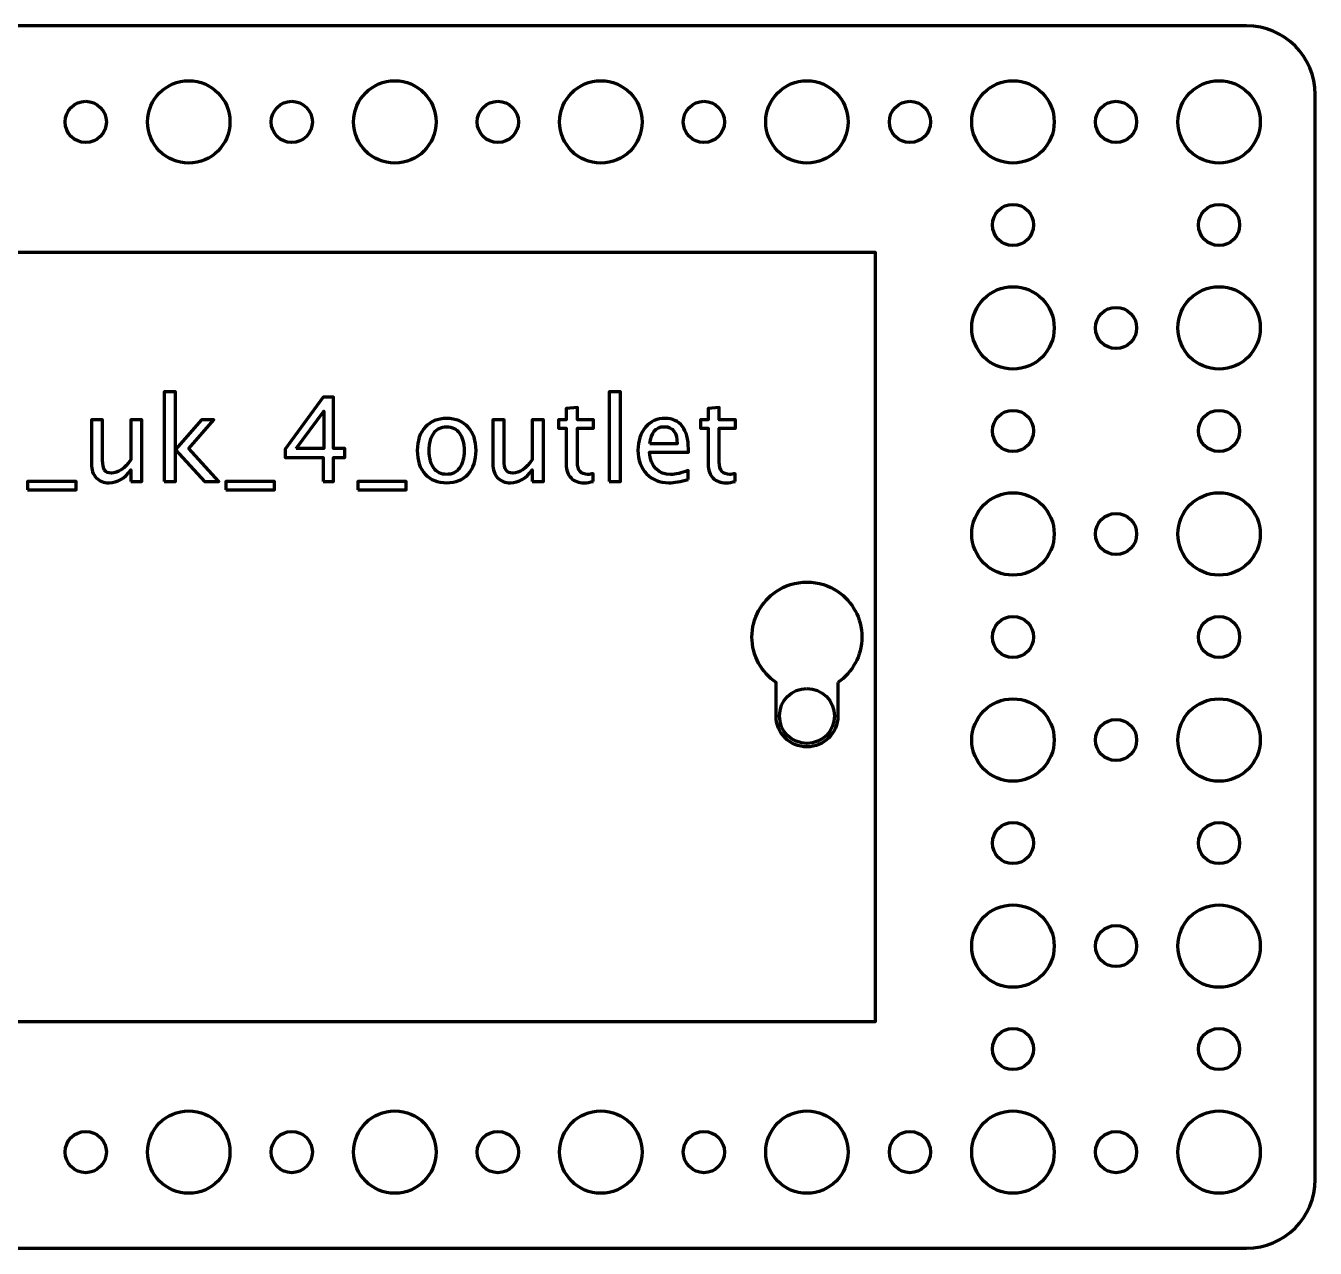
# Model space of a CAD drawing. Header units: centimetres. Extents: x -15.7 to 15.7, y -4.5 to 4.5.
# Drawn here: x 6.31 to 15.7, y -4.45 to 4.45 of the extents above; entities that cross this region are included whole.
import ezdxf

# ---------------------------------------------------------------- set-up
doc = ezdxf.new("R2010")
doc.units = ezdxf.units.CM
doc.header["$MEASUREMENT"] = 0
doc.layers.add('Layer 1', color=7, linetype='Continuous')

msp = doc.modelspace()

# ---------------------------------------------------------------- linework, layer by layer
at = {"layer": 'Layer 1', "color": 5, "lineweight": 106}
msp.add_lwpolyline([(-12.5, -2.8), (12.5, -2.8), (12.5, 2.8), (-12.5, 2.8), (-12.5, -2.8)], close=True, dxfattribs=at)
at = {"layer": 'Layer 1', "lineweight": 106}
for centre, major_axis in [((7.50001, 3.74999), (0, 0.30001)), ((9.00001, 3.74999), (0, 0.30001)), ((10.50001, 3.74999), (0, 0.30001)), ((12.00001, 3.74999), (0, 0.30001)), ((13.50001, 3.74999), (0, 0.30001)), ((15.00001, 3.74999), (0, 0.30001)), ((6.75, 3.75), (0, 0.15)), ((8.25, 3.75), (0, 0.15)), ((9.75, 3.75), (0, 0.15)), ((11.25, 3.75), (0, 0.15)), ((12.75, 3.75), (0, 0.15)), ((14.25, 3.75), (0, 0.15)), ((13.5, 3), (0, 0.15)), ((15, 3), (0, 0.15)), ((13.50001, 2.24999), (0, 0.30001)), ((15.00001, 2.24999), (0, 0.30001)), ((14.25, 2.25), (0, 0.15)), ((13.5, 1.5), (0, 0.15)), ((15, 1.5), (0, 0.15)), ((13.50001, 0.74999), (0, 0.30001)), ((15.00001, 0.74999), (0, 0.30001)), ((14.25, 0.75), (0, 0.15)), ((13.5, 0), (0, 0.15)), ((15, 0), (0, 0.15)), ((12.00001, -0.575), (0, 0.20001)), ((13.50001, -0.75001), (0, 0.30001)), ((15.00001, -0.75001), (0, 0.30001)), ((14.25, -0.75), (0, 0.15)), ((13.5, -1.5), (0, 0.15)), ((15, -1.5), (0, 0.15)), ((13.50001, -2.25001), (0, 0.30001)), ((15.00001, -2.25001), (0, 0.30001)), ((14.25, -2.25), (0, 0.15)), ((13.5, -3), (0, 0.15)), ((15, -3), (0, 0.15)), ((7.50001, -3.75001), (0, 0.30001)), ((9.00001, -3.75001), (0, 0.30001)), ((10.50001, -3.75001), (0, 0.30001)), ((12.00001, -3.75001), (0, 0.30001)), ((13.50001, -3.75001), (0, 0.30001)), ((15.00001, -3.75001), (0, 0.30001)), ((6.75, -3.75), (0, 0.15)), ((8.25, -3.75), (0, 0.15)), ((9.75, -3.75), (0, 0.15)), ((11.25, -3.75), (0, 0.15)), ((12.75, -3.75), (0, 0.15)), ((14.25, -3.75), (0, 0.15))]:
    msp.add_ellipse(centre, major_axis=major_axis, ratio=1, dxfattribs=at)
msp.add_open_spline([(-15.7, -3.95), (-15.7, -3.95), (-15.7, 3.95), (-15.7, 3.95), (-15.7, 3.95), (-15.7, 4.22614), (-15.47614, 4.45), (-15.2, 4.45), (-15.2, 4.45), (-15.2, 4.45), (15.2, 4.45), (15.2, 4.45), (15.2, 4.45), (15.47614, 4.45), (15.7, 4.22614), (15.7, 3.95), (15.7, 3.95), (15.7, 3.95), (15.7, -3.95), (15.7, -3.95), (15.7, -3.95), (15.7, -4.22614), (15.47614, -4.45), (15.2, -4.45), (15.2, -4.45), (15.2, -4.45), (-15.2, -4.45), (-15.2, -4.45), (-15.2, -4.45), (-15.47614, -4.45), (-15.7, -4.22614), (-15.7, -3.95)], degree=3, knots=[0, 0, 0, 0, 0.1111111, 0.1111111, 0.1111111, 0.1111111, 0.2222222, 0.2222222, 0.2222222, 0.2222222, 0.3333333, 0.3333333, 0.3333333, 0.3333333, 0.4444444, 0.4444444, 0.4444444, 0.4444444, 0.5555556, 0.5555556, 0.5555556, 0.5555556, 0.6666667, 0.6666667, 0.6666667, 0.6666667, 0.7777778, 0.7777778, 0.7777778, 0.7777778, 1, 1, 1, 1], dxfattribs=at)
at = {"layer": 'Layer 1', "color": 5, "lineweight": 106}
for points, knots in [([(7.32181, 1.13296), (7.32181, 1.13296), (7.32181, 1.78574), (7.32181, 1.78574), (7.32181, 1.78574), (7.32181, 1.78574), (7.40309, 1.78574), (7.40309, 1.78574), (7.40309, 1.78574), (7.40309, 1.78574), (7.40309, 1.36396), (7.40309, 1.36396), (7.40309, 1.36396), (7.40309, 1.36396), (7.59359, 1.5817), (7.59359, 1.5817), (7.59359, 1.5817), (7.59359, 1.5817), (7.68136, 1.5817), (7.68136, 1.5817), (7.68136, 1.5817), (7.68136, 1.5817), (7.49933, 1.37229), (7.49933, 1.37229), (7.49933, 1.37229), (7.49933, 1.37229), (7.71946, 1.13296), (7.71946, 1.13296), (7.71946, 1.13296), (7.71946, 1.13296), (7.61476, 1.13296), (7.61476, 1.13296), (7.61476, 1.13296), (7.61476, 1.13296), (7.40309, 1.36311), (7.40309, 1.36311), (7.40309, 1.36311), (7.40309, 1.36311), (7.40309, 1.13296), (7.40309, 1.13296), (7.40309, 1.13296), (7.40309, 1.13296), (7.32181, 1.13296), (7.32181, 1.13296)], [0, 0, 0, 0, 0.0833333, 0.0833333, 0.0833333, 0.0833333, 0.1666667, 0.1666667, 0.1666667, 0.1666667, 0.25, 0.25, 0.25, 0.25, 0.3333333, 0.3333333, 0.3333333, 0.3333333, 0.4166667, 0.4166667, 0.4166667, 0.4166667, 0.5, 0.5, 0.5, 0.5, 0.5833333, 0.5833333, 0.5833333, 0.5833333, 0.6666667, 0.6666667, 0.6666667, 0.6666667, 0.75, 0.75, 0.75, 0.75, 0.8333333, 0.8333333, 0.8333333, 0.8333333, 1, 1, 1, 1]), ([(10.56104, 1.13296), (10.56104, 1.13296), (10.56104, 1.78574), (10.56104, 1.78574), (10.56104, 1.78574), (10.56104, 1.78574), (10.64232, 1.78574), (10.64232, 1.78574), (10.64232, 1.78574), (10.64232, 1.78574), (10.64232, 1.13296), (10.64232, 1.13296), (10.64232, 1.13296), (10.64232, 1.13296), (10.56104, 1.13296), (10.56104, 1.13296)], [0, 0, 0, 0, 0.2, 0.2, 0.2, 0.2, 0.4, 0.4, 0.4, 0.4, 0.6, 0.6, 0.6, 0.6, 1, 1, 1, 1]), ([(8.47794, 1.13296), (8.47794, 1.13296), (8.47794, 1.30653), (8.47794, 1.30653), (8.47794, 1.30653), (8.47794, 1.30653), (8.20193, 1.30653), (8.20193, 1.30653), (8.20193, 1.30653), (8.20193, 1.30653), (8.20193, 1.36833), (8.20193, 1.36833), (8.20193, 1.36833), (8.20193, 1.36833), (8.47794, 1.7451), (8.47794, 1.7451), (8.47794, 1.7451), (8.47794, 1.7451), (8.55414, 1.7451), (8.55414, 1.7451), (8.55414, 1.7451), (8.55414, 1.7451), (8.55414, 1.37341), (8.55414, 1.37341), (8.55414, 1.37341), (8.55414, 1.37341), (8.63627, 1.37341), (8.63627, 1.37341), (8.63627, 1.37341), (8.63627, 1.37341), (8.63627, 1.30653), (8.63627, 1.30653), (8.63627, 1.30653), (8.63627, 1.30653), (8.55414, 1.30653), (8.55414, 1.30653), (8.55414, 1.30653), (8.55414, 1.30653), (8.55414, 1.13296), (8.55414, 1.13296), (8.55414, 1.13296), (8.55414, 1.13296), (8.47794, 1.13296), (8.47794, 1.13296)], [0, 0, 0, 0, 0.0833333, 0.0833333, 0.0833333, 0.0833333, 0.1666667, 0.1666667, 0.1666667, 0.1666667, 0.25, 0.25, 0.25, 0.25, 0.3333333, 0.3333333, 0.3333333, 0.3333333, 0.4166667, 0.4166667, 0.4166667, 0.4166667, 0.5, 0.5, 0.5, 0.5, 0.5833333, 0.5833333, 0.5833333, 0.5833333, 0.6666667, 0.6666667, 0.6666667, 0.6666667, 0.75, 0.75, 0.75, 0.75, 0.8333333, 0.8333333, 0.8333333, 0.8333333, 1, 1, 1, 1]), ([(8.28222, 1.37341), (8.28222, 1.37341), (8.48302, 1.37341), (8.48302, 1.37341), (8.48302, 1.37341), (8.48302, 1.37341), (8.48302, 1.64463), (8.48302, 1.64463), (8.48302, 1.64463), (8.48302, 1.64463), (8.28222, 1.37341), (8.28222, 1.37341)], [0, 0, 0, 0, 0.25, 0.25, 0.25, 0.25, 0.5, 0.5, 0.5, 0.5, 1, 1, 1, 1]), ([(10.44505, 1.1331), (10.41993, 1.12619), (10.39806, 1.1228), (10.37958, 1.1228), (10.37958, 1.1228), (10.33809, 1.1228), (10.30577, 1.13465), (10.28263, 1.15836), (10.28263, 1.15836), (10.25935, 1.18207), (10.24778, 1.21495), (10.24778, 1.25714), (10.24778, 1.25714), (10.24778, 1.25714), (10.24778, 1.52073), (10.24778, 1.52073), (10.24778, 1.52073), (10.24778, 1.52073), (10.19161, 1.52073), (10.19161, 1.52073), (10.19161, 1.52073), (10.19161, 1.52073), (10.19161, 1.5817), (10.19161, 1.5817), (10.19161, 1.5817), (10.19161, 1.5817), (10.24778, 1.5817), (10.24778, 1.5817), (10.24778, 1.5817), (10.24778, 1.5817), (10.24778, 1.66283), (10.24778, 1.66283), (10.24778, 1.66283), (10.24778, 1.66283), (10.32906, 1.6706), (10.32906, 1.6706), (10.32906, 1.6706), (10.32906, 1.6706), (10.32906, 1.5817), (10.32906, 1.5817), (10.32906, 1.5817), (10.32906, 1.5817), (10.44674, 1.5817), (10.44674, 1.5817), (10.44674, 1.5817), (10.44674, 1.5817), (10.44674, 1.52073), (10.44674, 1.52073), (10.44674, 1.52073), (10.44674, 1.52073), (10.32906, 1.52073), (10.32906, 1.52073), (10.32906, 1.52073), (10.32906, 1.52073), (10.32906, 1.27181), (10.32906, 1.27181), (10.32906, 1.27181), (10.32906, 1.21311), (10.3546, 1.18376), (10.40554, 1.18376), (10.40554, 1.18376), (10.41641, 1.18376), (10.42953, 1.18559), (10.44505, 1.18912), (10.44505, 1.18912), (10.44505, 1.18912), (10.44505, 1.1331), (10.44505, 1.1331)], [0, 0, 0, 0, 0.0555556, 0.0555556, 0.0555556, 0.0555556, 0.1111111, 0.1111111, 0.1111111, 0.1111111, 0.1666667, 0.1666667, 0.1666667, 0.1666667, 0.2222222, 0.2222222, 0.2222222, 0.2222222, 0.2777778, 0.2777778, 0.2777778, 0.2777778, 0.3333333, 0.3333333, 0.3333333, 0.3333333, 0.3888889, 0.3888889, 0.3888889, 0.3888889, 0.4444444, 0.4444444, 0.4444444, 0.4444444, 0.5, 0.5, 0.5, 0.5, 0.5555556, 0.5555556, 0.5555556, 0.5555556, 0.6111111, 0.6111111, 0.6111111, 0.6111111, 0.6666667, 0.6666667, 0.6666667, 0.6666667, 0.7222222, 0.7222222, 0.7222222, 0.7222222, 0.7777778, 0.7777778, 0.7777778, 0.7777778, 0.8333333, 0.8333333, 0.8333333, 0.8333333, 0.8888889, 0.8888889, 0.8888889, 0.8888889, 1, 1, 1, 1]), ([(11.47813, 1.1331), (11.45301, 1.12619), (11.43114, 1.1228), (11.41266, 1.1228), (11.41266, 1.1228), (11.37117, 1.1228), (11.33885, 1.13465), (11.31571, 1.15836), (11.31571, 1.15836), (11.29243, 1.18207), (11.28086, 1.21495), (11.28086, 1.25714), (11.28086, 1.25714), (11.28086, 1.25714), (11.28086, 1.52073), (11.28086, 1.52073), (11.28086, 1.52073), (11.28086, 1.52073), (11.22469, 1.52073), (11.22469, 1.52073), (11.22469, 1.52073), (11.22469, 1.52073), (11.22469, 1.5817), (11.22469, 1.5817), (11.22469, 1.5817), (11.22469, 1.5817), (11.28086, 1.5817), (11.28086, 1.5817), (11.28086, 1.5817), (11.28086, 1.5817), (11.28086, 1.66283), (11.28086, 1.66283), (11.28086, 1.66283), (11.28086, 1.66283), (11.36214, 1.6706), (11.36214, 1.6706), (11.36214, 1.6706), (11.36214, 1.6706), (11.36214, 1.5817), (11.36214, 1.5817), (11.36214, 1.5817), (11.36214, 1.5817), (11.47982, 1.5817), (11.47982, 1.5817), (11.47982, 1.5817), (11.47982, 1.5817), (11.47982, 1.52073), (11.47982, 1.52073), (11.47982, 1.52073), (11.47982, 1.52073), (11.36214, 1.52073), (11.36214, 1.52073), (11.36214, 1.52073), (11.36214, 1.52073), (11.36214, 1.27181), (11.36214, 1.27181), (11.36214, 1.27181), (11.36214, 1.21311), (11.38768, 1.18376), (11.43862, 1.18376), (11.43862, 1.18376), (11.44949, 1.18376), (11.46261, 1.18559), (11.47813, 1.18912), (11.47813, 1.18912), (11.47813, 1.18912), (11.47813, 1.1331), (11.47813, 1.1331)], [0, 0, 0, 0, 0.0555556, 0.0555556, 0.0555556, 0.0555556, 0.1111111, 0.1111111, 0.1111111, 0.1111111, 0.1666667, 0.1666667, 0.1666667, 0.1666667, 0.2222222, 0.2222222, 0.2222222, 0.2222222, 0.2777778, 0.2777778, 0.2777778, 0.2777778, 0.3333333, 0.3333333, 0.3333333, 0.3333333, 0.3888889, 0.3888889, 0.3888889, 0.3888889, 0.4444444, 0.4444444, 0.4444444, 0.4444444, 0.5, 0.5, 0.5, 0.5, 0.5555556, 0.5555556, 0.5555556, 0.5555556, 0.6111111, 0.6111111, 0.6111111, 0.6111111, 0.6666667, 0.6666667, 0.6666667, 0.6666667, 0.7222222, 0.7222222, 0.7222222, 0.7222222, 0.7777778, 0.7777778, 0.7777778, 0.7777778, 0.8333333, 0.8333333, 0.8333333, 0.8333333, 0.8888889, 0.8888889, 0.8888889, 0.8888889, 1, 1, 1, 1]), ([(7.0774, 1.13296), (7.0774, 1.13296), (7.0774, 1.21734), (7.0774, 1.21734), (7.0774, 1.21734), (7.03408, 1.15427), (6.98145, 1.1228), (6.91964, 1.1228), (6.91964, 1.1228), (6.88041, 1.1228), (6.84923, 1.13508), (6.82608, 1.15977), (6.82608, 1.15977), (6.8028, 1.18447), (6.79123, 1.21763), (6.79123, 1.25954), (6.79123, 1.25954), (6.79123, 1.25954), (6.79123, 1.5817), (6.79123, 1.5817), (6.79123, 1.5817), (6.79123, 1.5817), (6.87251, 1.5817), (6.87251, 1.5817), (6.87251, 1.5817), (6.87251, 1.5817), (6.87251, 1.28607), (6.87251, 1.28607), (6.87251, 1.28607), (6.87251, 1.25234), (6.87745, 1.22849), (6.88719, 1.21438), (6.88719, 1.21438), (6.89706, 1.20013), (6.91343, 1.19307), (6.93643, 1.19307), (6.93643, 1.19307), (6.98611, 1.19307), (7.03324, 1.22567), (7.0774, 1.29101), (7.0774, 1.29101), (7.0774, 1.29101), (7.0774, 1.5817), (7.0774, 1.5817), (7.0774, 1.5817), (7.0774, 1.5817), (7.15869, 1.5817), (7.15869, 1.5817), (7.15869, 1.5817), (7.15869, 1.5817), (7.15869, 1.13296), (7.15869, 1.13296), (7.15869, 1.13296), (7.15869, 1.13296), (7.0774, 1.13296), (7.0774, 1.13296)], [0, 0, 0, 0, 0.0666667, 0.0666667, 0.0666667, 0.0666667, 0.1333333, 0.1333333, 0.1333333, 0.1333333, 0.2, 0.2, 0.2, 0.2, 0.2666667, 0.2666667, 0.2666667, 0.2666667, 0.3333333, 0.3333333, 0.3333333, 0.3333333, 0.4, 0.4, 0.4, 0.4, 0.4666667, 0.4666667, 0.4666667, 0.4666667, 0.5333333, 0.5333333, 0.5333333, 0.5333333, 0.6, 0.6, 0.6, 0.6, 0.6666667, 0.6666667, 0.6666667, 0.6666667, 0.7333333, 0.7333333, 0.7333333, 0.7333333, 0.8, 0.8, 0.8, 0.8, 0.8666667, 0.8666667, 0.8666667, 0.8666667, 1, 1, 1, 1]), ([(9.3774, 1.1228), (9.3115, 1.1228), (9.25929, 1.14383), (9.2209, 1.18588), (9.2209, 1.18588), (9.18238, 1.22793), (9.16319, 1.28508), (9.16319, 1.35719), (9.16319, 1.35719), (9.16319, 1.42915), (9.18238, 1.48616), (9.2209, 1.52807), (9.2209, 1.52807), (9.25929, 1.56998), (9.3115, 1.59101), (9.3774, 1.59101), (9.3774, 1.59101), (9.4433, 1.59101), (9.49551, 1.56998), (9.53389, 1.52807), (9.53389, 1.52807), (9.57241, 1.48616), (9.59161, 1.42915), (9.59161, 1.35719), (9.59161, 1.35719), (9.59161, 1.28508), (9.57241, 1.22793), (9.53389, 1.18588), (9.53389, 1.18588), (9.49551, 1.14383), (9.4433, 1.1228), (9.3774, 1.1228)], [0, 0, 0, 0, 0.1111111, 0.1111111, 0.1111111, 0.1111111, 0.2222222, 0.2222222, 0.2222222, 0.2222222, 0.3333333, 0.3333333, 0.3333333, 0.3333333, 0.4444444, 0.4444444, 0.4444444, 0.4444444, 0.5555556, 0.5555556, 0.5555556, 0.5555556, 0.6666667, 0.6666667, 0.6666667, 0.6666667, 0.7777778, 0.7777778, 0.7777778, 0.7777778, 1, 1, 1, 1]), ([(9.37726, 1.18376), (9.41747, 1.18376), (9.4488, 1.19886), (9.4711, 1.2292), (9.4711, 1.2292), (9.49325, 1.2594), (9.5044, 1.30215), (9.5044, 1.35719), (9.5044, 1.35719), (9.5044, 1.41208), (9.49325, 1.45469), (9.4711, 1.48489), (9.4711, 1.48489), (9.4488, 1.51495), (9.41747, 1.53005), (9.37726, 1.53005), (9.37726, 1.53005), (9.3369, 1.53005), (9.30557, 1.51495), (9.28356, 1.48489), (9.28356, 1.48489), (9.2614, 1.45469), (9.2504, 1.41208), (9.2504, 1.35719), (9.2504, 1.35719), (9.2504, 1.30215), (9.2614, 1.2594), (9.28356, 1.2292), (9.28356, 1.2292), (9.30557, 1.19886), (9.3369, 1.18376), (9.37726, 1.18376)], [0, 0, 0, 0, 0.1111111, 0.1111111, 0.1111111, 0.1111111, 0.2222222, 0.2222222, 0.2222222, 0.2222222, 0.3333333, 0.3333333, 0.3333333, 0.3333333, 0.4444444, 0.4444444, 0.4444444, 0.4444444, 0.5555556, 0.5555556, 0.5555556, 0.5555556, 0.6666667, 0.6666667, 0.6666667, 0.6666667, 0.7777778, 0.7777778, 0.7777778, 0.7777778, 1, 1, 1, 1]), ([(9.99998, 1.13296), (9.99998, 1.13296), (9.99998, 1.21734), (9.99998, 1.21734), (9.99998, 1.21734), (9.95666, 1.15427), (9.90403, 1.1228), (9.84222, 1.1228), (9.84222, 1.1228), (9.80299, 1.1228), (9.77181, 1.13508), (9.74866, 1.15977), (9.74866, 1.15977), (9.72538, 1.18447), (9.71381, 1.21763), (9.71381, 1.25954), (9.71381, 1.25954), (9.71381, 1.25954), (9.71381, 1.5817), (9.71381, 1.5817), (9.71381, 1.5817), (9.71381, 1.5817), (9.79509, 1.5817), (9.79509, 1.5817), (9.79509, 1.5817), (9.79509, 1.5817), (9.79509, 1.28607), (9.79509, 1.28607), (9.79509, 1.28607), (9.79509, 1.25234), (9.80003, 1.22849), (9.80977, 1.21438), (9.80977, 1.21438), (9.81964, 1.20013), (9.83601, 1.19307), (9.85901, 1.19307), (9.85901, 1.19307), (9.90869, 1.19307), (9.95582, 1.22567), (9.99998, 1.29101), (9.99998, 1.29101), (9.99998, 1.29101), (9.99998, 1.5817), (9.99998, 1.5817), (9.99998, 1.5817), (9.99998, 1.5817), (10.08127, 1.5817), (10.08127, 1.5817), (10.08127, 1.5817), (10.08127, 1.5817), (10.08127, 1.13296), (10.08127, 1.13296), (10.08127, 1.13296), (10.08127, 1.13296), (9.99998, 1.13296), (9.99998, 1.13296)], [0, 0, 0, 0, 0.0666667, 0.0666667, 0.0666667, 0.0666667, 0.1333333, 0.1333333, 0.1333333, 0.1333333, 0.2, 0.2, 0.2, 0.2, 0.2666667, 0.2666667, 0.2666667, 0.2666667, 0.3333333, 0.3333333, 0.3333333, 0.3333333, 0.4, 0.4, 0.4, 0.4, 0.4666667, 0.4666667, 0.4666667, 0.4666667, 0.5333333, 0.5333333, 0.5333333, 0.5333333, 0.6, 0.6, 0.6, 0.6, 0.6666667, 0.6666667, 0.6666667, 0.6666667, 0.7333333, 0.7333333, 0.7333333, 0.7333333, 0.8, 0.8, 0.8, 0.8, 0.8666667, 0.8666667, 0.8666667, 0.8666667, 1, 1, 1, 1]), ([(11.13508, 1.14735), (11.08047, 1.13098), (11.03377, 1.1228), (10.99482, 1.1228), (10.99482, 1.1228), (10.92836, 1.1228), (10.87431, 1.14481), (10.83268, 1.1887), (10.83268, 1.1887), (10.79105, 1.23258), (10.77017, 1.28945), (10.77017, 1.35944), (10.77017, 1.35944), (10.77017, 1.42732), (10.78851, 1.48306), (10.82534, 1.52666), (10.82534, 1.52666), (10.86217, 1.57012), (10.90931, 1.59186), (10.96674, 1.59186), (10.96674, 1.59186), (11.02107, 1.59186), (11.06312, 1.57252), (11.09275, 1.53386), (11.09275, 1.53386), (11.12238, 1.49519), (11.1372, 1.44044), (11.1372, 1.36946), (11.1372, 1.36946), (11.1372, 1.36946), (11.13678, 1.34463), (11.13678, 1.34463), (11.13678, 1.34463), (11.13678, 1.34463), (10.85314, 1.34463), (10.85314, 1.34463), (10.85314, 1.34463), (10.865, 1.23738), (10.91735, 1.18376), (11.01006, 1.18376), (11.01006, 1.18376), (11.04407, 1.18376), (11.0857, 1.19336), (11.13508, 1.21255), (11.13508, 1.21255), (11.13508, 1.21255), (11.13508, 1.14735), (11.13508, 1.14735)], [0, 0, 0, 0, 0.0769231, 0.0769231, 0.0769231, 0.0769231, 0.1538462, 0.1538462, 0.1538462, 0.1538462, 0.2307692, 0.2307692, 0.2307692, 0.2307692, 0.3076923, 0.3076923, 0.3076923, 0.3076923, 0.3846154, 0.3846154, 0.3846154, 0.3846154, 0.4615385, 0.4615385, 0.4615385, 0.4615385, 0.5384615, 0.5384615, 0.5384615, 0.5384615, 0.6153846, 0.6153846, 0.6153846, 0.6153846, 0.6923077, 0.6923077, 0.6923077, 0.6923077, 0.7692308, 0.7692308, 0.7692308, 0.7692308, 0.8461538, 0.8461538, 0.8461538, 0.8461538, 1, 1, 1, 1]), ([(10.85738, 1.40559), (10.85738, 1.40559), (11.0555, 1.40559), (11.0555, 1.40559), (11.0555, 1.40559), (11.0555, 1.48913), (11.02431, 1.53089), (10.96208, 1.53089), (10.96208, 1.53089), (10.89943, 1.53089), (10.86457, 1.48913), (10.85738, 1.40559)], [0, 0, 0, 0, 0.25, 0.25, 0.25, 0.25, 0.5, 0.5, 0.5, 0.5, 1, 1, 1, 1]), ([(6.32725, 1.072), (6.32725, 1.072), (6.32725, 1.13296), (6.32725, 1.13296), (6.32725, 1.13296), (6.32725, 1.13296), (6.67946, 1.13296), (6.67946, 1.13296), (6.67946, 1.13296), (6.67946, 1.13296), (6.67946, 1.072), (6.67946, 1.072), (6.67946, 1.072), (6.67946, 1.072), (6.32725, 1.072), (6.32725, 1.072)], [0, 0, 0, 0, 0.2, 0.2, 0.2, 0.2, 0.4, 0.4, 0.4, 0.4, 0.6, 0.6, 0.6, 0.6, 1, 1, 1, 1]), ([(7.77097, 1.072), (7.77097, 1.072), (7.77097, 1.13296), (7.77097, 1.13296), (7.77097, 1.13296), (7.77097, 1.13296), (8.12318, 1.13296), (8.12318, 1.13296), (8.12318, 1.13296), (8.12318, 1.13296), (8.12318, 1.072), (8.12318, 1.072), (8.12318, 1.072), (8.12318, 1.072), (7.77097, 1.072), (7.77097, 1.072)], [0, 0, 0, 0, 0.2, 0.2, 0.2, 0.2, 0.4, 0.4, 0.4, 0.4, 0.6, 0.6, 0.6, 0.6, 1, 1, 1, 1]), ([(8.72969, 1.072), (8.72969, 1.072), (8.72969, 1.13296), (8.72969, 1.13296), (8.72969, 1.13296), (8.72969, 1.13296), (9.0819, 1.13296), (9.0819, 1.13296), (9.0819, 1.13296), (9.0819, 1.13296), (9.0819, 1.072), (9.0819, 1.072), (9.0819, 1.072), (9.0819, 1.072), (8.72969, 1.072), (8.72969, 1.072)], [0, 0, 0, 0, 0.2, 0.2, 0.2, 0.2, 0.4, 0.4, 0.4, 0.4, 0.6, 0.6, 0.6, 0.6, 1, 1, 1, 1])]:
    msp.add_open_spline(points, degree=3, knots=knots, dxfattribs=at)
at = {"layer": 'Layer 1', "color": 4, "lineweight": 106}
msp.add_open_spline([(12.225, -0.33074), (12.33063, -0.25875), (12.4, -0.13748), (12.4, 0), (12.4, 0), (12.4, 0.13749), (12.33063, 0.25875), (12.225, 0.33075), (12.225, 0.33075), (12.225, 0.33075), (12.225, 0.33076), (12.225, 0.33076), (12.225, 0.33076), (12.225, 0.33076), (12.22499, 0.33076), (12.22499, 0.33076), (12.22499, 0.33076), (12.16088, 0.37444), (12.08343, 0.4), (12, 0.4), (12, 0.4), (11.91657, 0.4), (11.83912, 0.37445), (11.77501, 0.33076), (11.77501, 0.33076), (11.77501, 0.33076), (11.775, 0.33076), (11.775, 0.33076), (11.775, 0.33076), (11.775, 0.33076), (11.775, 0.33075), (11.775, 0.33075), (11.775, 0.33075), (11.66937, 0.25875), (11.6, 0.13749), (11.6, 0), (11.6, 0), (11.6, -0.13748), (11.66937, -0.25875), (11.775, -0.33074), (11.775, -0.33074), (11.775, -0.33074), (11.775, -0.575), (11.775, -0.575), (11.775, -0.575), (11.775, -0.69927), (11.87573, -0.8), (12, -0.8), (12, -0.8), (12.12427, -0.8), (12.225, -0.69927), (12.225, -0.575), (12.225, -0.575), (12.225, -0.575), (12.225, -0.33074), (12.225, -0.33074)], degree=3, knots=[0, 0, 0, 0, 0.0666667, 0.0666667, 0.0666667, 0.0666667, 0.1333333, 0.1333333, 0.1333333, 0.1333333, 0.2, 0.2, 0.2, 0.2, 0.2666667, 0.2666667, 0.2666667, 0.2666667, 0.3333333, 0.3333333, 0.3333333, 0.3333333, 0.4, 0.4, 0.4, 0.4, 0.4666667, 0.4666667, 0.4666667, 0.4666667, 0.5333333, 0.5333333, 0.5333333, 0.5333333, 0.6, 0.6, 0.6, 0.6, 0.6666667, 0.6666667, 0.6666667, 0.6666667, 0.7333333, 0.7333333, 0.7333333, 0.7333333, 0.8, 0.8, 0.8, 0.8, 0.8666667, 0.8666667, 0.8666667, 0.8666667, 1, 1, 1, 1], dxfattribs=at)

doc.saveas('drawing.dxf')
